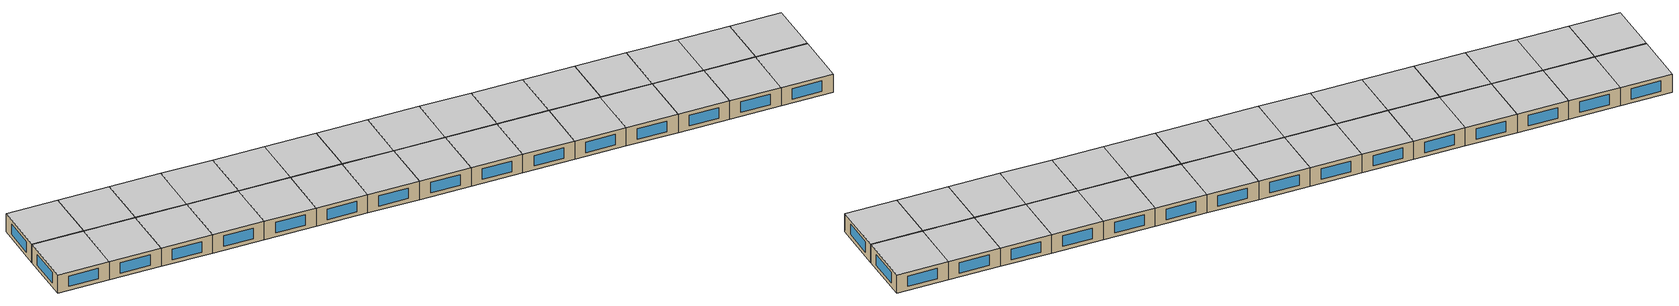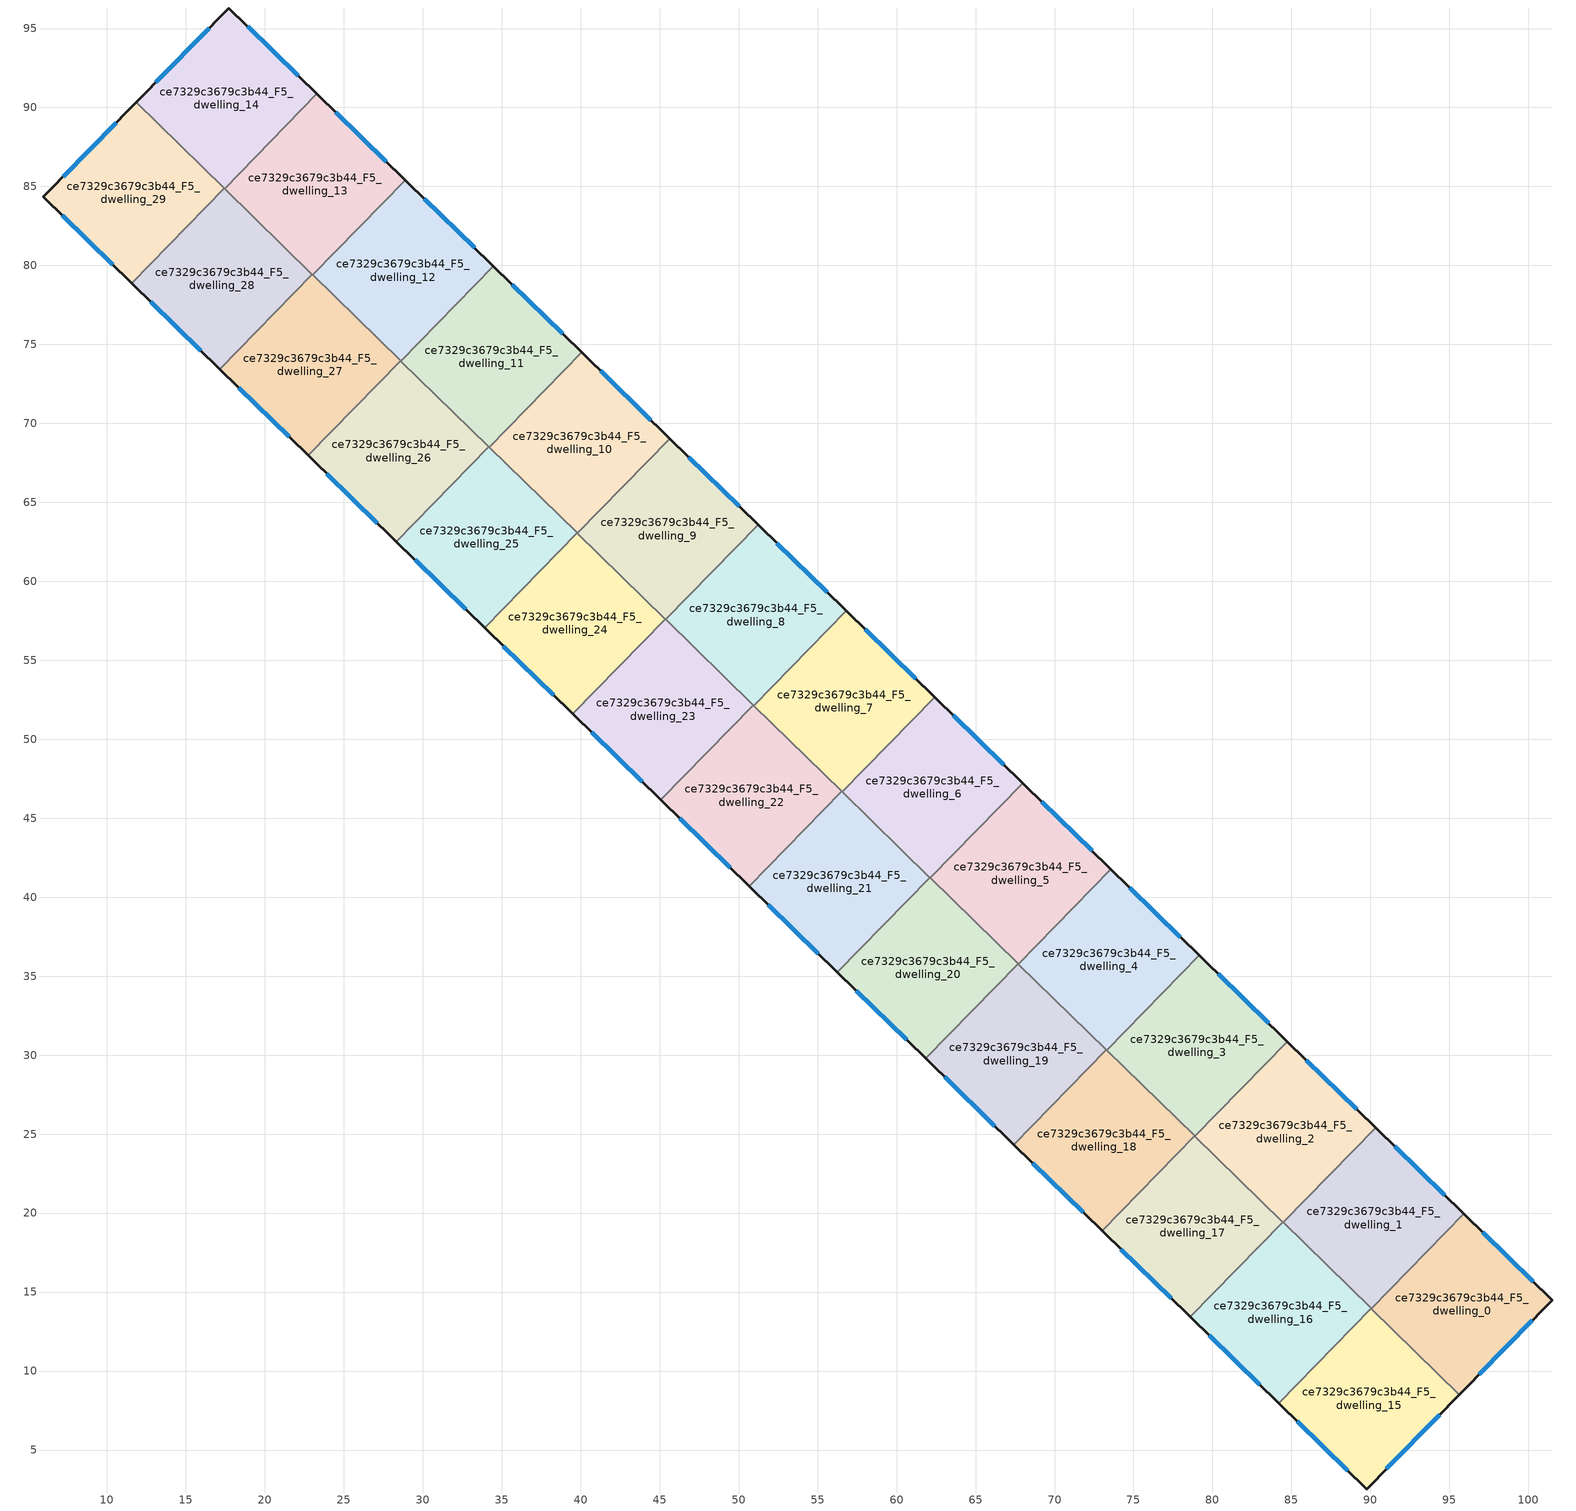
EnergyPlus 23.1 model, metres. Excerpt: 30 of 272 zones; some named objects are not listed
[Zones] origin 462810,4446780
ce7329c3679c3b44_F5_dwelling_0
 floor to ce7329c3679c3b44_F4_dwelling_0 (EU_floor_Construction): 101.51,14.48 95.64,8.51 90.06,13.95 95.92,19.95 z15
 wall outside (EU_wall_Construction): 95.64,8.51 101.51,14.48 95.92,19.95 z15:18
 wall to ce7329c3679c3b44_F5_dwelling_1 (EU_wall_Construction): 95.92,19.95 90.06,13.95 z15:18
 wall to ce7329c3679c3b44_F5_dwelling_15 (EU_wall_Construction): 90.06,13.95 95.64,8.51 z15:18
 window (EU_Window_Construction): 96.89,9.79 100.25,13.2 / 100.32,15.65 97.12,18.78 z15.64:17.36
 ceiling to ce7329c3679c3b44_F6_dwelling_0 (EU_floor_Construction): 95.64,8.51 101.51,14.48 95.92,19.95 90.06,13.95 z18
ce7329c3679c3b44_F5_dwelling_1
 floor to ce7329c3679c3b44_F4_dwelling_1 (EU_floor_Construction): 95.92,19.95 90.06,13.95 84.47,19.41 90.33,25.4 z15
 wall outside (EU_wall_Construction): 95.92,19.95 90.33,25.4 z15:18
 wall to ce7329c3679c3b44_F5_dwelling_2 (EU_wall_Construction): 90.33,25.4 84.47,19.41 z15:18
 wall to ce7329c3679c3b44_F5_dwelling_16 (EU_wall_Construction): 84.47,19.41 90.04,13.97 z15:18
 wall to ce7329c3679c3b44_F5_dwelling_15 (EU_wall_Construction): 90.04,13.97 90.06,13.95 z15:18
 window (EU_Window_Construction): 94.72,21.12 91.53,24.23 z15.64:17.36
 ceiling to ce7329c3679c3b44_F6_dwelling_1 (EU_floor_Construction): 90.06,13.95 95.92,19.95 90.33,25.4 84.47,19.41 z18
ce7329c3679c3b44_F5_dwelling_10
 floor to ce7329c3679c3b44_F4_dwelling_10 (EU_floor_Construction): 45.65,69.04 39.79,63.04 34.2,68.5 40.06,74.49 z15
 wall outside (EU_wall_Construction): 45.65,69.04 40.06,74.49 z15:18
 wall to ce7329c3679c3b44_F5_dwelling_9 (EU_wall_Construction): 39.79,63.04 45.65,69.04 z15:18
 wall to ce7329c3679c3b44_F5_dwelling_11 (EU_wall_Construction): 40.06,74.49 34.2,68.5 z15:18
 wall to ce7329c3679c3b44_F5_dwelling_25 (EU_wall_Construction): 34.2,68.5 39.77,63.06 z15:18
 wall to ce7329c3679c3b44_F5_dwelling_24 (EU_wall_Construction): 39.77,63.06 39.79,63.04 z15:18
 window (EU_Window_Construction): 44.45,70.21 41.26,73.32 z15.64:17.36
 ceiling to ce7329c3679c3b44_F6_dwelling_10 (EU_floor_Construction): 39.79,63.04 45.65,69.04 40.06,74.49 34.2,68.5 z18
ce7329c3679c3b44_F5_dwelling_11
 floor to ce7329c3679c3b44_F4_dwelling_11 (EU_floor_Construction): 40.06,74.49 34.2,68.5 28.62,73.95 34.47,79.95 z15
 wall outside (EU_wall_Construction): 40.06,74.49 34.47,79.95 z15:18
 wall to ce7329c3679c3b44_F5_dwelling_12 (EU_wall_Construction): 34.47,79.95 28.62,73.95 z15:18
 wall to ce7329c3679c3b44_F5_dwelling_26 (EU_wall_Construction): 28.62,73.95 34.18,68.52 z15:18
 wall to ce7329c3679c3b44_F5_dwelling_25 (EU_wall_Construction): 34.18,68.52 34.2,68.49 z15:18
 window (EU_Window_Construction): 38.86,75.66 35.67,78.78 z15.64:17.36
 ceiling to ce7329c3679c3b44_F6_dwelling_11 (EU_floor_Construction): 34.2,68.5 40.06,74.49 34.47,79.95 28.62,73.95 z18
ce7329c3679c3b44_F5_dwelling_12
 floor to ce7329c3679c3b44_F4_dwelling_12 (EU_floor_Construction): 34.47,79.95 28.62,73.95 23.03,79.4 28.89,85.4 z15
 wall outside (EU_wall_Construction): 34.47,79.95 28.89,85.4 z15:18
 wall to ce7329c3679c3b44_F5_dwelling_13 (EU_wall_Construction): 28.89,85.4 23.03,79.4 z15:18
 wall to ce7329c3679c3b44_F5_dwelling_27 (EU_wall_Construction): 23.03,79.4 28.6,73.97 z15:18
 wall to ce7329c3679c3b44_F5_dwelling_26 (EU_wall_Construction): 28.6,73.97 28.62,73.95 z15:18
 window (EU_Window_Construction): 33.28,81.12 30.09,84.23 z15.64:17.36
 ceiling to ce7329c3679c3b44_F6_dwelling_12 (EU_floor_Construction): 28.62,73.95 34.47,79.95 28.89,85.4 23.03,79.4 z18
ce7329c3679c3b44_F5_dwelling_13
 floor to ce7329c3679c3b44_F4_dwelling_13 (EU_floor_Construction): 28.89,85.4 23.03,79.4 17.45,84.86 23.3,90.86 z15
 wall outside (EU_wall_Construction): 28.89,85.4 23.3,90.86 z15:18
 wall to ce7329c3679c3b44_F5_dwelling_14 (EU_wall_Construction): 23.3,90.86 17.45,84.86 z15:18
 wall to ce7329c3679c3b44_F5_dwelling_28 (EU_wall_Construction): 17.45,84.86 23.01,79.43 z15:18
 wall to ce7329c3679c3b44_F5_dwelling_27 (EU_wall_Construction): 23.01,79.43 23.03,79.4 z15:18
 window (EU_Window_Construction): 27.69,86.57 24.5,89.69 z15.64:17.36
 ceiling to ce7329c3679c3b44_F6_dwelling_13 (EU_floor_Construction): 23.03,79.4 28.89,85.4 23.3,90.86 17.45,84.86 z18
ce7329c3679c3b44_F5_dwelling_14
 floor to ce7329c3679c3b44_F4_dwelling_14 (EU_floor_Construction): 23.3,90.86 17.45,84.86 11.85,90.32 17.73,96.3 z15
 wall outside (EU_wall_Construction): 23.3,90.86 17.73,96.3 11.85,90.32 z15:18
 wall to ce7329c3679c3b44_F5_dwelling_29 (EU_wall_Construction): 11.85,90.32 17.43,84.88 z15:18
 wall to ce7329c3679c3b44_F5_dwelling_28 (EU_wall_Construction): 17.42,84.88 17.45,84.86 z15:18
 window (EU_Window_Construction): 16.47,95.02 13.11,91.6 / 22.11,92.02 18.92,95.13 z15.64:17.36
 ceiling to ce7329c3679c3b44_F6_dwelling_14 (EU_floor_Construction): 17.45,84.86 23.3,90.86 17.73,96.3 11.85,90.32 z18
ce7329c3679c3b44_F5_dwelling_15
 floor to ce7329c3679c3b44_F4_dwelling_15 (EU_floor_Construction): 95.64,8.51 89.76,2.53 84.18,7.97 90.04,13.97 z15
 wall outside (EU_wall_Construction): 84.18,7.97 89.76,2.53 95.64,8.51 z15:18
 wall to ce7329c3679c3b44_F5_dwelling_16 (EU_wall_Construction): 90.04,13.97 84.18,7.97 z15:18
 window (EU_Window_Construction): 91.02,3.81 94.38,7.23 / 85.38,6.81 88.56,3.7 z15.64:17.36
 ceiling to ce7329c3679c3b44_F6_dwelling_15 (EU_floor_Construction): 89.76,2.53 95.64,8.51 90.04,13.97 84.18,7.97 z18
ce7329c3679c3b44_F5_dwelling_16
 floor to ce7329c3679c3b44_F4_dwelling_16 (EU_floor_Construction): 90.04,13.97 84.18,7.97 78.59,13.43 84.45,19.43 z15
 wall outside (EU_wall_Construction): 78.59,13.43 84.18,7.97 z15:18
 wall to ce7329c3679c3b44_F5_dwelling_17 (EU_wall_Construction): 84.45,19.43 78.59,13.43 z15:18
 wall to ce7329c3679c3b44_F5_dwelling_2 (EU_wall_Construction): 84.47,19.4 84.45,19.43 z15:18
 window (EU_Window_Construction): 79.79,12.26 82.98,9.14 z15.64:17.36
 ceiling to ce7329c3679c3b44_F6_dwelling_16 (EU_floor_Construction): 84.18,7.97 90.04,13.97 84.45,19.43 78.59,13.43 z18
ce7329c3679c3b44_F5_dwelling_17
 floor to ce7329c3679c3b44_F4_dwelling_17 (EU_floor_Construction): 84.45,19.43 78.59,13.43 73.01,18.88 78.87,24.88 z15
 wall outside (EU_wall_Construction): 73.01,18.88 78.59,13.43 z15:18
 wall to ce7329c3679c3b44_F5_dwelling_18 (EU_wall_Construction): 78.87,24.88 73.01,18.88 z15:18
 wall to ce7329c3679c3b44_F5_dwelling_2 (EU_wall_Construction): 84.45,19.43 78.89,24.86 z15:18
 wall to ce7329c3679c3b44_F5_dwelling_3 (EU_wall_Construction): 78.89,24.86 78.87,24.88 z15:18
 window (EU_Window_Construction): 74.21,17.72 77.4,14.6 z15.64:17.36
 ceiling to ce7329c3679c3b44_F6_dwelling_17 (EU_floor_Construction): 78.59,13.43 84.45,19.43 78.87,24.88 73.01,18.88 z18
ce7329c3679c3b44_F5_dwelling_18
 floor to ce7329c3679c3b44_F4_dwelling_18 (EU_floor_Construction): 78.87,24.88 73.01,18.88 67.42,24.34 73.28,30.34 z15
 wall outside (EU_wall_Construction): 67.42,24.34 73.01,18.88 z15:18
 wall to ce7329c3679c3b44_F5_dwelling_19 (EU_wall_Construction): 73.28,30.34 67.42,24.34 z15:18
 wall to ce7329c3679c3b44_F5_dwelling_3 (EU_wall_Construction): 78.87,24.88 73.3,30.31 z15:18
 wall to ce7329c3679c3b44_F5_dwelling_4 (EU_wall_Construction): 73.3,30.31 73.28,30.34 z15:18
 window (EU_Window_Construction): 68.62,23.17 71.81,20.05 z15.64:17.36
 ceiling to ce7329c3679c3b44_F6_dwelling_18 (EU_floor_Construction): 73.01,18.88 78.87,24.88 73.28,30.34 67.42,24.34 z18
ce7329c3679c3b44_F5_dwelling_19
 floor to ce7329c3679c3b44_F4_dwelling_19 (EU_floor_Construction): 73.28,30.34 67.42,24.34 61.84,29.79 67.7,35.79 z15
 wall outside (EU_wall_Construction): 61.84,29.79 67.42,24.34 z15:18
 wall to ce7329c3679c3b44_F5_dwelling_20 (EU_wall_Construction): 67.7,35.79 61.84,29.79 z15:18
 wall to ce7329c3679c3b44_F5_dwelling_4 (EU_wall_Construction): 73.28,30.34 67.72,35.77 z15:18
 wall to ce7329c3679c3b44_F5_dwelling_5 (EU_wall_Construction): 67.72,35.77 67.7,35.79 z15:18
 window (EU_Window_Construction): 63.03,28.62 66.23,25.51 z15.64:17.36
 ceiling to ce7329c3679c3b44_F6_dwelling_19 (EU_floor_Construction): 67.42,24.34 73.28,30.34 67.7,35.79 61.84,29.79 z18
ce7329c3679c3b44_F5_dwelling_2
 floor to ce7329c3679c3b44_F4_dwelling_2 (EU_floor_Construction): 90.33,25.4 84.47,19.41 78.89,24.86 84.75,30.86 z15
 wall outside (EU_wall_Construction): 90.33,25.4 84.75,30.86 z15:18
 wall to ce7329c3679c3b44_F5_dwelling_3 (EU_wall_Construction): 84.75,30.86 78.89,24.86 z15:18
 window (EU_Window_Construction): 89.14,26.57 85.94,29.69 z15.64:17.36
 ceiling to ce7329c3679c3b44_F6_dwelling_2 (EU_floor_Construction): 84.47,19.41 90.33,25.4 84.75,30.86 78.89,24.86 z18
ce7329c3679c3b44_F5_dwelling_20
 floor to ce7329c3679c3b44_F4_dwelling_20 (EU_floor_Construction): 67.7,35.79 61.84,29.79 56.25,35.25 62.11,41.25 z15
 wall outside (EU_wall_Construction): 56.25,35.25 61.84,29.79 z15:18
 wall to ce7329c3679c3b44_F5_dwelling_21 (EU_wall_Construction): 62.11,41.25 56.25,35.25 z15:18
 wall to ce7329c3679c3b44_F5_dwelling_5 (EU_wall_Construction): 67.7,35.79 62.13,41.22 z15:18
 wall to ce7329c3679c3b44_F5_dwelling_6 (EU_wall_Construction): 62.13,41.22 62.11,41.24 z15:18
 window (EU_Window_Construction): 57.45,34.08 60.64,30.96 z15.64:17.36
 ceiling to ce7329c3679c3b44_F6_dwelling_20 (EU_floor_Construction): 61.84,29.79 67.7,35.79 62.11,41.25 56.25,35.25 z18
ce7329c3679c3b44_F5_dwelling_21
 floor to ce7329c3679c3b44_F4_dwelling_21 (EU_floor_Construction): 62.11,41.25 56.25,35.25 50.67,40.7 56.52,46.7 z15
 wall outside (EU_wall_Construction): 50.67,40.7 56.25,35.25 z15:18
 wall to ce7329c3679c3b44_F5_dwelling_22 (EU_wall_Construction): 56.52,46.7 50.67,40.7 z15:18
 wall to ce7329c3679c3b44_F5_dwelling_6 (EU_wall_Construction): 62.11,41.25 56.55,46.68 z15:18
 wall to ce7329c3679c3b44_F5_dwelling_7 (EU_wall_Construction): 56.55,46.68 56.52,46.7 z15:18
 window (EU_Window_Construction): 51.86,39.53 55.06,36.42 z15.64:17.36
 ceiling to ce7329c3679c3b44_F6_dwelling_21 (EU_floor_Construction): 56.25,35.25 62.11,41.25 56.52,46.7 50.67,40.7 z18
ce7329c3679c3b44_F5_dwelling_22
 floor to ce7329c3679c3b44_F4_dwelling_22 (EU_floor_Construction): 56.52,46.7 50.67,40.7 45.08,46.16 50.94,52.15 z15
 wall outside (EU_wall_Construction): 45.08,46.16 50.67,40.7 z15:18
 wall to ce7329c3679c3b44_F5_dwelling_23 (EU_wall_Construction): 50.94,52.15 45.08,46.16 z15:18
 wall to ce7329c3679c3b44_F5_dwelling_7 (EU_wall_Construction): 56.52,46.7 50.96,52.13 z15:18
 wall to ce7329c3679c3b44_F5_dwelling_8 (EU_wall_Construction): 50.96,52.13 50.94,52.15 z15:18
 window (EU_Window_Construction): 46.28,44.99 49.47,41.87 z15.64:17.36
 ceiling to ce7329c3679c3b44_F6_dwelling_22 (EU_floor_Construction): 50.67,40.7 56.52,46.7 50.94,52.15 45.08,46.16 z18
ce7329c3679c3b44_F5_dwelling_23
 floor to ce7329c3679c3b44_F4_dwelling_23 (EU_floor_Construction): 50.94,52.15 45.08,46.16 39.5,51.61 45.35,57.61 z15
 wall outside (EU_wall_Construction): 39.5,51.61 45.08,46.16 z15:18
 wall to ce7329c3679c3b44_F5_dwelling_24 (EU_wall_Construction): 45.35,57.61 39.5,51.61 z15:18
 wall to ce7329c3679c3b44_F5_dwelling_8 (EU_wall_Construction): 50.94,52.15 45.38,57.59 z15:18
 wall to ce7329c3679c3b44_F5_dwelling_9 (EU_wall_Construction): 45.38,57.59 45.35,57.61 z15:18
 window (EU_Window_Construction): 40.69,50.44 43.88,47.32 z15.64:17.36
 ceiling to ce7329c3679c3b44_F6_dwelling_23 (EU_floor_Construction): 45.08,46.16 50.94,52.15 45.35,57.61 39.5,51.61 z18
ce7329c3679c3b44_F5_dwelling_24
 floor to ce7329c3679c3b44_F4_dwelling_24 (EU_floor_Construction): 45.35,57.61 39.5,51.61 33.91,57.07 39.77,63.06 z15
 wall outside (EU_wall_Construction): 33.91,57.07 39.5,51.61 z15:18
 wall to ce7329c3679c3b44_F5_dwelling_25 (EU_wall_Construction): 39.77,63.06 33.91,57.07 z15:18
 wall to ce7329c3679c3b44_F5_dwelling_9 (EU_wall_Construction): 45.35,57.61 39.79,63.04 z15:18
 window (EU_Window_Construction): 35.11,55.9 38.3,52.78 z15.64:17.36
 ceiling to ce7329c3679c3b44_F6_dwelling_24 (EU_floor_Construction): 39.5,51.61 45.35,57.61 39.77,63.06 33.91,57.07 z18
ce7329c3679c3b44_F5_dwelling_25
 floor to ce7329c3679c3b44_F4_dwelling_25 (EU_floor_Construction): 39.77,63.06 33.91,57.07 28.32,62.52 34.18,68.52 z15
 wall outside (EU_wall_Construction): 28.32,62.52 33.91,57.07 z15:18
 wall to ce7329c3679c3b44_F5_dwelling_26 (EU_wall_Construction): 34.18,68.52 28.32,62.52 z15:18
 window (EU_Window_Construction): 29.52,61.35 32.71,58.23 z15.64:17.36
 ceiling to ce7329c3679c3b44_F6_dwelling_25 (EU_floor_Construction): 33.91,57.07 39.77,63.06 34.18,68.52 28.32,62.52 z18
ce7329c3679c3b44_F5_dwelling_26
 floor to ce7329c3679c3b44_F4_dwelling_26 (EU_floor_Construction): 34.18,68.52 28.32,62.52 22.74,67.97 28.6,73.97 z15
 wall outside (EU_wall_Construction): 22.74,67.97 28.32,62.52 z15:18
 wall to ce7329c3679c3b44_F5_dwelling_27 (EU_wall_Construction): 28.6,73.97 22.74,67.97 z15:18
 window (EU_Window_Construction): 23.94,66.8 27.13,63.69 z15.64:17.36
 ceiling to ce7329c3679c3b44_F6_dwelling_26 (EU_floor_Construction): 28.32,62.52 34.18,68.52 28.6,73.97 22.74,67.97 z18
ce7329c3679c3b44_F5_dwelling_27
 floor to ce7329c3679c3b44_F4_dwelling_27 (EU_floor_Construction): 28.6,73.97 22.74,67.97 17.15,73.43 23.01,79.43 z15
 wall outside (EU_wall_Construction): 17.15,73.43 22.74,67.97 z15:18
 wall to ce7329c3679c3b44_F5_dwelling_28 (EU_wall_Construction): 23.01,79.43 17.15,73.43 z15:18
 window (EU_Window_Construction): 18.35,72.26 21.54,69.14 z15.64:17.36
 ceiling to ce7329c3679c3b44_F6_dwelling_27 (EU_floor_Construction): 22.74,67.97 28.6,73.97 23.01,79.43 17.15,73.43 z18
ce7329c3679c3b44_F5_dwelling_28
 floor to ce7329c3679c3b44_F4_dwelling_28 (EU_floor_Construction): 23.01,79.43 17.15,73.43 11.57,78.88 17.42,84.88 z15
 wall outside (EU_wall_Construction): 11.57,78.88 17.15,73.43 z15:18
 wall to ce7329c3679c3b44_F5_dwelling_29 (EU_wall_Construction): 17.42,84.88 11.57,78.88 z15:18
 window (EU_Window_Construction): 12.76,77.71 15.96,74.6 z15.64:17.36
 ceiling to ce7329c3679c3b44_F6_dwelling_28 (EU_floor_Construction): 17.15,73.43 23.01,79.43 17.42,84.88 11.57,78.88 z18
ce7329c3679c3b44_F5_dwelling_29
 floor to ce7329c3679c3b44_F4_dwelling_29 (EU_floor_Construction): 17.42,84.88 11.57,78.88 5.97,84.35 11.85,90.32 z15
 wall outside (EU_wall_Construction): 11.85,90.32 5.97,84.35 11.57,78.88 z15:18
 window (EU_Window_Construction): 7.17,83.18 10.37,80.05 / 10.59,89.04 7.23,85.63 z15.64:17.36
 ceiling to ce7329c3679c3b44_F6_dwelling_29 (EU_floor_Construction): 11.57,78.88 17.42,84.88 11.85,90.32 5.97,84.35 z18
ce7329c3679c3b44_F5_dwelling_3
 floor to ce7329c3679c3b44_F4_dwelling_3 (EU_floor_Construction): 84.75,30.86 78.89,24.86 73.3,30.31 79.16,36.31 z15
 wall outside (EU_wall_Construction): 84.75,30.86 79.16,36.31 z15:18
 wall to ce7329c3679c3b44_F5_dwelling_4 (EU_wall_Construction): 79.16,36.31 73.3,30.31 z15:18
 window (EU_Window_Construction): 83.55,32.03 80.36,35.14 z15.64:17.36
 ceiling to ce7329c3679c3b44_F6_dwelling_3 (EU_floor_Construction): 78.89,24.86 84.75,30.86 79.16,36.31 73.3,30.31 z18
ce7329c3679c3b44_F5_dwelling_4
 floor to ce7329c3679c3b44_F4_dwelling_4 (EU_floor_Construction): 79.16,36.31 73.3,30.31 67.72,35.77 73.58,41.77 z15
 wall outside (EU_wall_Construction): 79.16,36.31 73.58,41.77 z15:18
 wall to ce7329c3679c3b44_F5_dwelling_5 (EU_wall_Construction): 73.58,41.77 67.72,35.77 z15:18
 window (EU_Window_Construction): 77.96,37.48 74.77,40.6 z15.64:17.36
 ceiling to ce7329c3679c3b44_F6_dwelling_4 (EU_floor_Construction): 73.3,30.31 79.16,36.31 73.58,41.77 67.72,35.77 z18
ce7329c3679c3b44_F5_dwelling_5
 floor to ce7329c3679c3b44_F4_dwelling_5 (EU_floor_Construction): 73.58,41.77 67.72,35.77 62.13,41.22 67.99,47.22 z15
 wall outside (EU_wall_Construction): 73.58,41.77 67.99,47.22 z15:18
 wall to ce7329c3679c3b44_F5_dwelling_6 (EU_wall_Construction): 67.99,47.22 62.13,41.22 z15:18
 window (EU_Window_Construction): 72.38,42.93 69.19,46.05 z15.64:17.36
 ceiling to ce7329c3679c3b44_F6_dwelling_5 (EU_floor_Construction): 67.72,35.77 73.58,41.77 67.99,47.22 62.13,41.22 z18
ce7329c3679c3b44_F5_dwelling_6
 floor to ce7329c3679c3b44_F4_dwelling_6 (EU_floor_Construction): 67.99,47.22 62.13,41.22 56.55,46.68 62.4,52.67 z15
 wall outside (EU_wall_Construction): 67.99,47.22 62.4,52.67 z15:18
 wall to ce7329c3679c3b44_F5_dwelling_7 (EU_wall_Construction): 62.4,52.67 56.55,46.68 z15:18
 window (EU_Window_Construction): 66.79,48.39 63.6,51.51 z15.64:17.36
 ceiling to ce7329c3679c3b44_F6_dwelling_6 (EU_floor_Construction): 62.13,41.22 67.99,47.22 62.4,52.67 56.55,46.68 z18
ce7329c3679c3b44_F5_dwelling_7
 floor to ce7329c3679c3b44_F4_dwelling_7 (EU_floor_Construction): 62.4,52.67 56.55,46.68 50.96,52.13 56.82,58.13 z15
 wall outside (EU_wall_Construction): 62.4,52.67 56.82,58.13 z15:18
 wall to ce7329c3679c3b44_F5_dwelling_8 (EU_wall_Construction): 56.82,58.13 50.96,52.13 z15:18
 window (EU_Window_Construction): 61.21,53.84 58.01,56.96 z15.64:17.36
 ceiling to ce7329c3679c3b44_F6_dwelling_7 (EU_floor_Construction): 56.55,46.68 62.4,52.67 56.82,58.13 50.96,52.13 z18
ce7329c3679c3b44_F5_dwelling_8
 floor to ce7329c3679c3b44_F4_dwelling_8 (EU_floor_Construction): 56.82,58.13 50.96,52.13 45.38,57.59 51.23,63.58 z15
 wall outside (EU_wall_Construction): 56.82,58.13 51.23,63.58 z15:18
 wall to ce7329c3679c3b44_F5_dwelling_9 (EU_wall_Construction): 51.23,63.58 45.38,57.59 z15:18
 window (EU_Window_Construction): 55.62,59.3 52.43,62.41 z15.64:17.36
 ceiling to ce7329c3679c3b44_F6_dwelling_8 (EU_floor_Construction): 50.96,52.13 56.82,58.13 51.23,63.58 45.38,57.59 z18
ce7329c3679c3b44_F5_dwelling_9
 floor to ce7329c3679c3b44_F4_dwelling_9 (EU_floor_Construction): 51.23,63.58 45.38,57.59 39.79,63.04 45.65,69.04 z15
 wall outside (EU_wall_Construction): 51.23,63.58 45.65,69.04 z15:18
 window (EU_Window_Construction): 50.04,64.75 46.84,67.87 z15.64:17.36
 ceiling to ce7329c3679c3b44_F6_dwelling_9 (EU_floor_Construction): 45.38,57.59 51.23,63.58 45.65,69.04 39.79,63.04 z18
[Building]
EU S2 Campaign: North Axis=0; Terrain=City; Solar Distribution=FullExterior
[Site:Location]
Yerevan-Zvartnots.Intl.AP: Latitude=40.15; Longitude=44.383; Time Zone=4; Elevation=854
[SizingPeriod:WeatherFileDays]
AnnualSizingPeriod: Begin Month=1; Begin Day of Month=1; End Month=12; End Day of Month=31; Day of Week for Start Day=Monday; Use Weather File Daylight Saving Period=No; Use Weather File Rain and Snow Indicators=No
[MATERIAL]
EU_InternalMass_Material: Roughness=MediumRough; Thickness=0.1; Conductivity=1; Density=1800; Specific Heat=900; Thermal Absorptance=0.9; Solar Absorptance=0.7; Visible Absorptance=0.7
[MATERIAL:NOMASS] Roughness=MediumRough; Thermal Absorptance=0.9; Solar Absorptance=0.7; Visible Absorptance=0.7
Name | Thermal Resistance
EU_wall_NoMass | 1.05043
EU_floor_NoMass | 0.478065
[WINDOWMATERIAL:SIMPLEGLAZINGSYSTEM]
EU_Window_SimpleGlazing: UFactor=2.5566; Solar Heat Gain Coefficient=0.75; Visible Transmittance=0.75
[CONSTRUCTION]
EU_wall_Construction: EU_wall_NoMass
EU_floor_Construction: EU_floor_NoMass
EU_Window_Construction: EU_Window_SimpleGlazing
EU_InternalMass_Construction: EU_InternalMass_Material
[ZONE] Type=1; Multiplier=1; Ceiling Height=autocalculate; Floor Area=autocalculate; Part of Total Floor Area=Yes
Name | Volume
ce7329c3679c3b44_F5_dwelling_0; ce7329c3679c3b44_F5_dwelling_15 | 196.343
ce7329c3679c3b44_F5_dwelling_1 | 196.312
ce7329c3679c3b44_F5_dwelling_10; ce7329c3679c3b44_F5_dwelling_27 | 196.364
ce7329c3679c3b44_F5_dwelling_11; ce7329c3679c3b44_F5_dwelling_16; ce7329c3679c3b44_F5_dwelling_2; ce7329c3679c3b44_F5_dwelling_20; ce7329c3679c3b44_F5_dwelling_21; ce7329c3679c3b44_F5_dwelling_25; ce7329c3679c3b44_F5_dwelling_5; ce7329c3679c3b44_F5_dwelling_7 | 196.347
ce7329c3679c3b44_F5_dwelling_12; ce7329c3679c3b44_F5_dwelling_26; ce7329c3679c3b44_F5_dwelling_28; ce7329c3679c3b44_F5_dwelling_3 | 196.329
ce7329c3679c3b44_F5_dwelling_13; ce7329c3679c3b44_F5_dwelling_17; ce7329c3679c3b44_F5_dwelling_18; ce7329c3679c3b44_F5_dwelling_22; ce7329c3679c3b44_F5_dwelling_8; ce7329c3679c3b44_F5_dwelling_9 | 196.33
ce7329c3679c3b44_F5_dwelling_14 | 196.325
ce7329c3679c3b44_F5_dwelling_19; ce7329c3679c3b44_F5_dwelling_24 | 196.365
ce7329c3679c3b44_F5_dwelling_23 | 196.328
ce7329c3679c3b44_F5_dwelling_29 | 196.342
ce7329c3679c3b44_F5_dwelling_4 | 196.348
ce7329c3679c3b44_F5_dwelling_6 | 196.3125
[INTERNALMASS] Construction=EU_InternalMass_Construction
Name | Zone or ZoneList | Surface Area
ce7329c3679c3b44_F5_dwelling_0_EU_InternalMass | ce7329c3679c3b44_F5_dwelling_0 | 65.4476
ce7329c3679c3b44_F5_dwelling_1_EU_InternalMass | ce7329c3679c3b44_F5_dwelling_1 | 65.4373
ce7329c3679c3b44_F5_dwelling_2_EU_InternalMass | ce7329c3679c3b44_F5_dwelling_2 | 65.449
ce7329c3679c3b44_F5_dwelling_3_EU_InternalMass | ce7329c3679c3b44_F5_dwelling_3 | 65.443
ce7329c3679c3b44_F5_dwelling_4_EU_InternalMass | ce7329c3679c3b44_F5_dwelling_4 | 65.449
ce7329c3679c3b44_F5_dwelling_5_EU_InternalMass | ce7329c3679c3b44_F5_dwelling_5 | 65.449
ce7329c3679c3b44_F5_dwelling_6_EU_InternalMass | ce7329c3679c3b44_F5_dwelling_6 | 65.4373
ce7329c3679c3b44_F5_dwelling_7_EU_InternalMass | ce7329c3679c3b44_F5_dwelling_7 | 65.449
ce7329c3679c3b44_F5_dwelling_8_EU_InternalMass | ce7329c3679c3b44_F5_dwelling_8 | 65.4433
ce7329c3679c3b44_F5_dwelling_9_EU_InternalMass | ce7329c3679c3b44_F5_dwelling_9 | 65.4433
ce7329c3679c3b44_F5_dwelling_10_EU_InternalMass | ce7329c3679c3b44_F5_dwelling_10 | 65.4548
ce7329c3679c3b44_F5_dwelling_11_EU_InternalMass | ce7329c3679c3b44_F5_dwelling_11 | 65.4489
ce7329c3679c3b44_F5_dwelling_12_EU_InternalMass | ce7329c3679c3b44_F5_dwelling_12 | 65.4429
ce7329c3679c3b44_F5_dwelling_13_EU_InternalMass | ce7329c3679c3b44_F5_dwelling_13 | 65.4433
ce7329c3679c3b44_F5_dwelling_14_EU_InternalMass | ce7329c3679c3b44_F5_dwelling_14 | 65.4419
ce7329c3679c3b44_F5_dwelling_15_EU_InternalMass | ce7329c3679c3b44_F5_dwelling_15 | 65.4476
ce7329c3679c3b44_F5_dwelling_16_EU_InternalMass | ce7329c3679c3b44_F5_dwelling_16 | 65.449
ce7329c3679c3b44_F5_dwelling_17_EU_InternalMass | ce7329c3679c3b44_F5_dwelling_17 | 65.4433
ce7329c3679c3b44_F5_dwelling_18_EU_InternalMass | ce7329c3679c3b44_F5_dwelling_18 | 65.4433
ce7329c3679c3b44_F5_dwelling_19_EU_InternalMass | ce7329c3679c3b44_F5_dwelling_19 | 65.4548
ce7329c3679c3b44_F5_dwelling_20_EU_InternalMass | ce7329c3679c3b44_F5_dwelling_20 | 65.4489
ce7329c3679c3b44_F5_dwelling_21_EU_InternalMass | ce7329c3679c3b44_F5_dwelling_21 | 65.449
ce7329c3679c3b44_F5_dwelling_22_EU_InternalMass | ce7329c3679c3b44_F5_dwelling_22 | 65.4432
ce7329c3679c3b44_F5_dwelling_23_EU_InternalMass | ce7329c3679c3b44_F5_dwelling_23 | 65.4429
ce7329c3679c3b44_F5_dwelling_24_EU_InternalMass | ce7329c3679c3b44_F5_dwelling_24 | 65.4548
ce7329c3679c3b44_F5_dwelling_25_EU_InternalMass | ce7329c3679c3b44_F5_dwelling_25 | 65.4489
ce7329c3679c3b44_F5_dwelling_26_EU_InternalMass | ce7329c3679c3b44_F5_dwelling_26 | 65.4429
ce7329c3679c3b44_F5_dwelling_27_EU_InternalMass | ce7329c3679c3b44_F5_dwelling_27 | 65.4548
ce7329c3679c3b44_F5_dwelling_28_EU_InternalMass | ce7329c3679c3b44_F5_dwelling_28 | 65.4429
ce7329c3679c3b44_F5_dwelling_29_EU_InternalMass | ce7329c3679c3b44_F5_dwelling_29 | 65.4472
[OTHEREQUIPMENT] Fuel Type=Electricity; Design Level Calculation Method=Watts/Area; Power per Zone Floor Area=1; Fraction Latent=0; Fraction Radiant=0; Fraction Lost=0; Carbon Dioxide Generation Rate=0; EndUse Subcategory=EU_Step8_InternalGains
Name | Zone or ZoneList or Space or SpaceList | Schedule
EU_Step8_InternalGain_ce7329c3679c3b44_F5_dwelling_0_f000 | ce7329c3679c3b44_F5_dwelling_0 | EU_Step8_GainSchedule_ce7329c3679c3b44_F5_dwelling_0_f000
EU_Step8_InternalGain_ce7329c3679c3b44_F5_dwelling_1_f000 | ce7329c3679c3b44_F5_dwelling_1 | EU_Step8_GainSchedule_ce7329c3679c3b44_F5_dwelling_1_f000
EU_Step8_InternalGain_ce7329c3679c3b44_F5_dwelling_2_f000 | ce7329c3679c3b44_F5_dwelling_2 | EU_Step8_GainSchedule_ce7329c3679c3b44_F5_dwelling_2_f000
EU_Step8_InternalGain_ce7329c3679c3b44_F5_dwelling_3_f000 | ce7329c3679c3b44_F5_dwelling_3 | EU_Step8_GainSchedule_ce7329c3679c3b44_F5_dwelling_3_f000
EU_Step8_InternalGain_ce7329c3679c3b44_F5_dwelling_4_f000 | ce7329c3679c3b44_F5_dwelling_4 | EU_Step8_GainSchedule_ce7329c3679c3b44_F5_dwelling_4_f000
EU_Step8_InternalGain_ce7329c3679c3b44_F5_dwelling_5_f000 | ce7329c3679c3b44_F5_dwelling_5 | EU_Step8_GainSchedule_ce7329c3679c3b44_F5_dwelling_5_f000
EU_Step8_InternalGain_ce7329c3679c3b44_F5_dwelling_6_f000 | ce7329c3679c3b44_F5_dwelling_6 | EU_Step8_GainSchedule_ce7329c3679c3b44_F5_dwelling_6_f000
EU_Step8_InternalGain_ce7329c3679c3b44_F5_dwelling_7_f000 | ce7329c3679c3b44_F5_dwelling_7 | EU_Step8_GainSchedule_ce7329c3679c3b44_F5_dwelling_7_f000
EU_Step8_InternalGain_ce7329c3679c3b44_F5_dwelling_8_f000 | ce7329c3679c3b44_F5_dwelling_8 | EU_Step8_GainSchedule_ce7329c3679c3b44_F5_dwelling_8_f000
EU_Step8_InternalGain_ce7329c3679c3b44_F5_dwelling_9_f000 | ce7329c3679c3b44_F5_dwelling_9 | EU_Step8_GainSchedule_ce7329c3679c3b44_F5_dwelling_9_f000
EU_Step8_InternalGain_ce7329c3679c3b44_F5_dwelling_10_f000 | ce7329c3679c3b44_F5_dwelling_10 | EU_Step8_GainSchedule_ce7329c3679c3b44_F5_dwelling_10_f000
EU_Step8_InternalGain_ce7329c3679c3b44_F5_dwelling_11_f000 | ce7329c3679c3b44_F5_dwelling_11 | EU_Step8_GainSchedule_ce7329c3679c3b44_F5_dwelling_11_f000
EU_Step8_InternalGain_ce7329c3679c3b44_F5_dwelling_12_f000 | ce7329c3679c3b44_F5_dwelling_12 | EU_Step8_GainSchedule_ce7329c3679c3b44_F5_dwelling_12_f000
EU_Step8_InternalGain_ce7329c3679c3b44_F5_dwelling_13_f000 | ce7329c3679c3b44_F5_dwelling_13 | EU_Step8_GainSchedule_ce7329c3679c3b44_F5_dwelling_13_f000
EU_Step8_InternalGain_ce7329c3679c3b44_F5_dwelling_14_f000 | ce7329c3679c3b44_F5_dwelling_14 | EU_Step8_GainSchedule_ce7329c3679c3b44_F5_dwelling_14_f000
EU_Step8_InternalGain_ce7329c3679c3b44_F5_dwelling_15_f000 | ce7329c3679c3b44_F5_dwelling_15 | EU_Step8_GainSchedule_ce7329c3679c3b44_F5_dwelling_15_f000
EU_Step8_InternalGain_ce7329c3679c3b44_F5_dwelling_16_f000 | ce7329c3679c3b44_F5_dwelling_16 | EU_Step8_GainSchedule_ce7329c3679c3b44_F5_dwelling_16_f000
EU_Step8_InternalGain_ce7329c3679c3b44_F5_dwelling_17_f000 | ce7329c3679c3b44_F5_dwelling_17 | EU_Step8_GainSchedule_ce7329c3679c3b44_F5_dwelling_17_f000
EU_Step8_InternalGain_ce7329c3679c3b44_F5_dwelling_18_f000 | ce7329c3679c3b44_F5_dwelling_18 | EU_Step8_GainSchedule_ce7329c3679c3b44_F5_dwelling_18_f000
EU_Step8_InternalGain_ce7329c3679c3b44_F5_dwelling_19_f000 | ce7329c3679c3b44_F5_dwelling_19 | EU_Step8_GainSchedule_ce7329c3679c3b44_F5_dwelling_19_f000
EU_Step8_InternalGain_ce7329c3679c3b44_F5_dwelling_20_f000 | ce7329c3679c3b44_F5_dwelling_20 | EU_Step8_GainSchedule_ce7329c3679c3b44_F5_dwelling_20_f000
EU_Step8_InternalGain_ce7329c3679c3b44_F5_dwelling_21_f000 | ce7329c3679c3b44_F5_dwelling_21 | EU_Step8_GainSchedule_ce7329c3679c3b44_F5_dwelling_21_f000
EU_Step8_InternalGain_ce7329c3679c3b44_F5_dwelling_22_f000 | ce7329c3679c3b44_F5_dwelling_22 | EU_Step8_GainSchedule_ce7329c3679c3b44_F5_dwelling_22_f000
EU_Step8_InternalGain_ce7329c3679c3b44_F5_dwelling_23_f000 | ce7329c3679c3b44_F5_dwelling_23 | EU_Step8_GainSchedule_ce7329c3679c3b44_F5_dwelling_23_f000
EU_Step8_InternalGain_ce7329c3679c3b44_F5_dwelling_24_f000 | ce7329c3679c3b44_F5_dwelling_24 | EU_Step8_GainSchedule_ce7329c3679c3b44_F5_dwelling_24_f000
EU_Step8_InternalGain_ce7329c3679c3b44_F5_dwelling_25_f000 | ce7329c3679c3b44_F5_dwelling_25 | EU_Step8_GainSchedule_ce7329c3679c3b44_F5_dwelling_25_f000
EU_Step8_InternalGain_ce7329c3679c3b44_F5_dwelling_26_f000 | ce7329c3679c3b44_F5_dwelling_26 | EU_Step8_GainSchedule_ce7329c3679c3b44_F5_dwelling_26_f000
EU_Step8_InternalGain_ce7329c3679c3b44_F5_dwelling_27_f000 | ce7329c3679c3b44_F5_dwelling_27 | EU_Step8_GainSchedule_ce7329c3679c3b44_F5_dwelling_27_f000
EU_Step8_InternalGain_ce7329c3679c3b44_F5_dwelling_28_f000 | ce7329c3679c3b44_F5_dwelling_28 | EU_Step8_GainSchedule_ce7329c3679c3b44_F5_dwelling_28_f000
EU_Step8_InternalGain_ce7329c3679c3b44_F5_dwelling_29_f000 | ce7329c3679c3b44_F5_dwelling_29 | EU_Step8_GainSchedule_ce7329c3679c3b44_F5_dwelling_29_f000
[ZONEVENTILATION:DESIGNFLOWRATE] Schedule=EU_AlwaysOn; Design Flow Rate Calculation Method=AirChanges/Hour; Air Changes per Hour=0.557805; Ventilation Type=Natural; Fan Pressure Rise=0; Fan Total Efficiency=1; Constant Term Coefficient=1; Temperature Term Coefficient=0; Velocity Term Coefficient=0; Velocity Squared Term Coefficient=0; Minimum Indoor Temperature=-100; Maximum Indoor Temperature=100; Delta Temperature=-100; Minimum Outdoor Temperature=-100; Maximum Outdoor Temperature=100; Maximum Wind Speed=40
Name | Zone or ZoneList or Space or SpaceList
EU_ConstantAir_ce7329c3679c3b44_F5_dwelling_0 | ce7329c3679c3b44_F5_dwelling_0
EU_ConstantAir_ce7329c3679c3b44_F5_dwelling_1 | ce7329c3679c3b44_F5_dwelling_1
EU_ConstantAir_ce7329c3679c3b44_F5_dwelling_2 | ce7329c3679c3b44_F5_dwelling_2
EU_ConstantAir_ce7329c3679c3b44_F5_dwelling_3 | ce7329c3679c3b44_F5_dwelling_3
EU_ConstantAir_ce7329c3679c3b44_F5_dwelling_4 | ce7329c3679c3b44_F5_dwelling_4
EU_ConstantAir_ce7329c3679c3b44_F5_dwelling_5 | ce7329c3679c3b44_F5_dwelling_5
EU_ConstantAir_ce7329c3679c3b44_F5_dwelling_6 | ce7329c3679c3b44_F5_dwelling_6
EU_ConstantAir_ce7329c3679c3b44_F5_dwelling_7 | ce7329c3679c3b44_F5_dwelling_7
EU_ConstantAir_ce7329c3679c3b44_F5_dwelling_8 | ce7329c3679c3b44_F5_dwelling_8
EU_ConstantAir_ce7329c3679c3b44_F5_dwelling_9 | ce7329c3679c3b44_F5_dwelling_9
EU_ConstantAir_ce7329c3679c3b44_F5_dwelling_10 | ce7329c3679c3b44_F5_dwelling_10
EU_ConstantAir_ce7329c3679c3b44_F5_dwelling_11 | ce7329c3679c3b44_F5_dwelling_11
EU_ConstantAir_ce7329c3679c3b44_F5_dwelling_12 | ce7329c3679c3b44_F5_dwelling_12
EU_ConstantAir_ce7329c3679c3b44_F5_dwelling_13 | ce7329c3679c3b44_F5_dwelling_13
EU_ConstantAir_ce7329c3679c3b44_F5_dwelling_14 | ce7329c3679c3b44_F5_dwelling_14
EU_ConstantAir_ce7329c3679c3b44_F5_dwelling_15 | ce7329c3679c3b44_F5_dwelling_15
EU_ConstantAir_ce7329c3679c3b44_F5_dwelling_16 | ce7329c3679c3b44_F5_dwelling_16
EU_ConstantAir_ce7329c3679c3b44_F5_dwelling_17 | ce7329c3679c3b44_F5_dwelling_17
EU_ConstantAir_ce7329c3679c3b44_F5_dwelling_18 | ce7329c3679c3b44_F5_dwelling_18
EU_ConstantAir_ce7329c3679c3b44_F5_dwelling_19 | ce7329c3679c3b44_F5_dwelling_19
EU_ConstantAir_ce7329c3679c3b44_F5_dwelling_20 | ce7329c3679c3b44_F5_dwelling_20
EU_ConstantAir_ce7329c3679c3b44_F5_dwelling_21 | ce7329c3679c3b44_F5_dwelling_21
EU_ConstantAir_ce7329c3679c3b44_F5_dwelling_22 | ce7329c3679c3b44_F5_dwelling_22
EU_ConstantAir_ce7329c3679c3b44_F5_dwelling_23 | ce7329c3679c3b44_F5_dwelling_23
EU_ConstantAir_ce7329c3679c3b44_F5_dwelling_24 | ce7329c3679c3b44_F5_dwelling_24
EU_ConstantAir_ce7329c3679c3b44_F5_dwelling_25 | ce7329c3679c3b44_F5_dwelling_25
EU_ConstantAir_ce7329c3679c3b44_F5_dwelling_26 | ce7329c3679c3b44_F5_dwelling_26
EU_ConstantAir_ce7329c3679c3b44_F5_dwelling_27 | ce7329c3679c3b44_F5_dwelling_27
EU_ConstantAir_ce7329c3679c3b44_F5_dwelling_28 | ce7329c3679c3b44_F5_dwelling_28
EU_ConstantAir_ce7329c3679c3b44_F5_dwelling_29 | ce7329c3679c3b44_F5_dwelling_29
[HVACTEMPLATE:ZONE:IDEALLOADSAIRSYSTEM] System Availability Schedule=EU_AlwaysOn; Maximum Heating Supply Air Temperature=50; Minimum Cooling Supply Air Temperature=13; Maximum Heating Supply Air Humidity Ratio=0.0156; Minimum Cooling Supply Air Humidity Ratio=0.0077; Heating Limit=NoLimit; Cooling Limit=NoLimit; Heating Availability Schedule=EU_AlwaysOn; Cooling Availability Schedule=EU_CoolingOff; Dehumidification Control Type=ConstantSensibleHeatRatio; Cooling Sensible Heat Ratio=0.7; Dehumidification Setpoint=60; Humidification Control Type=None; Humidification Setpoint=30; Outdoor Air Method=None; Outdoor Air Flow Rate per Person=0.00944; Outdoor Air Flow Rate per Zone Floor Area=0; Outdoor Air Flow Rate per Zone=0; Demand Controlled Ventilation Type=None; Outdoor Air Economizer Type=NoEconomizer; Heat Recovery Type=None; Sensible Heat Recovery Effectiveness=0.7; Latent Heat Recovery Effectiveness=0.65
Name | Template Thermostat
ce7329c3679c3b44_F5_dwelling_0 | EU_HeatOnly_ce7329c3679c3b44_F5_dwelling_0
ce7329c3679c3b44_F5_dwelling_1 | EU_HeatOnly_ce7329c3679c3b44_F5_dwelling_1
ce7329c3679c3b44_F5_dwelling_2 | EU_HeatOnly_ce7329c3679c3b44_F5_dwelling_2
ce7329c3679c3b44_F5_dwelling_3 | EU_HeatOnly_ce7329c3679c3b44_F5_dwelling_3
ce7329c3679c3b44_F5_dwelling_4 | EU_HeatOnly_ce7329c3679c3b44_F5_dwelling_4
ce7329c3679c3b44_F5_dwelling_5 | EU_HeatOnly_ce7329c3679c3b44_F5_dwelling_5
ce7329c3679c3b44_F5_dwelling_6 | EU_HeatOnly_ce7329c3679c3b44_F5_dwelling_6
ce7329c3679c3b44_F5_dwelling_7 | EU_HeatOnly_ce7329c3679c3b44_F5_dwelling_7
ce7329c3679c3b44_F5_dwelling_8 | EU_HeatOnly_ce7329c3679c3b44_F5_dwelling_8
ce7329c3679c3b44_F5_dwelling_9 | EU_HeatOnly_ce7329c3679c3b44_F5_dwelling_9
ce7329c3679c3b44_F5_dwelling_10 | EU_HeatOnly_ce7329c3679c3b44_F5_dwelling_10
ce7329c3679c3b44_F5_dwelling_11 | EU_HeatOnly_ce7329c3679c3b44_F5_dwelling_11
ce7329c3679c3b44_F5_dwelling_12 | EU_HeatOnly_ce7329c3679c3b44_F5_dwelling_12
ce7329c3679c3b44_F5_dwelling_13 | EU_HeatOnly_ce7329c3679c3b44_F5_dwelling_13
ce7329c3679c3b44_F5_dwelling_14 | EU_HeatOnly_ce7329c3679c3b44_F5_dwelling_14
ce7329c3679c3b44_F5_dwelling_15 | EU_HeatOnly_ce7329c3679c3b44_F5_dwelling_15
ce7329c3679c3b44_F5_dwelling_16 | EU_HeatOnly_ce7329c3679c3b44_F5_dwelling_16
ce7329c3679c3b44_F5_dwelling_17 | EU_HeatOnly_ce7329c3679c3b44_F5_dwelling_17
ce7329c3679c3b44_F5_dwelling_18 | EU_HeatOnly_ce7329c3679c3b44_F5_dwelling_18
ce7329c3679c3b44_F5_dwelling_19 | EU_HeatOnly_ce7329c3679c3b44_F5_dwelling_19
ce7329c3679c3b44_F5_dwelling_20 | EU_HeatOnly_ce7329c3679c3b44_F5_dwelling_20
ce7329c3679c3b44_F5_dwelling_21 | EU_HeatOnly_ce7329c3679c3b44_F5_dwelling_21
ce7329c3679c3b44_F5_dwelling_22 | EU_HeatOnly_ce7329c3679c3b44_F5_dwelling_22
ce7329c3679c3b44_F5_dwelling_23 | EU_HeatOnly_ce7329c3679c3b44_F5_dwelling_23
ce7329c3679c3b44_F5_dwelling_24 | EU_HeatOnly_ce7329c3679c3b44_F5_dwelling_24
ce7329c3679c3b44_F5_dwelling_25 | EU_HeatOnly_ce7329c3679c3b44_F5_dwelling_25
ce7329c3679c3b44_F5_dwelling_26 | EU_HeatOnly_ce7329c3679c3b44_F5_dwelling_26
ce7329c3679c3b44_F5_dwelling_27 | EU_HeatOnly_ce7329c3679c3b44_F5_dwelling_27
ce7329c3679c3b44_F5_dwelling_28 | EU_HeatOnly_ce7329c3679c3b44_F5_dwelling_28
ce7329c3679c3b44_F5_dwelling_29 | EU_HeatOnly_ce7329c3679c3b44_F5_dwelling_29
[SIZING:ZONE] Zone Cooling Design Supply Air Temperature Input Method=SupplyAirTemperature; Zone Cooling Design Supply Air Temperature=13; Zone Heating Design Supply Air Temperature Input Method=SupplyAirTemperature; Zone Heating Design Supply Air Temperature=50; Zone Cooling Design Supply Air Humidity Ratio=0.008; Zone Heating Design Supply Air Humidity Ratio=0.008; Cooling Design Air Flow Method=DesignDay; Cooling Design Air Flow Rate=0; Cooling Minimum Air Flow per Zone Floor Area=0.000762; Cooling Minimum Air Flow=0; Cooling Minimum Air Flow Fraction=0.2; Heating Design Air Flow Method=DesignDay; Heating Design Air Flow Rate=0; Heating Maximum Air Flow per Zone Floor Area=0.002032; Heating Maximum Air Flow=0.141576; Heating Maximum Air Flow Fraction=0.3; Account for Dedicated Outdoor Air System=No; Dedicated Outdoor Air System Control Strategy=NeutralSupplyAir; Dedicated Outdoor Air Low Setpoint Temperature for Design=autosize; Dedicated Outdoor Air High Setpoint Temperature for Design=autosize; Zone Load Sizing Method=Sensible Load Only No Latent Load; Zone Latent Cooling Design Supply Air Humidity Ratio Input Method=HumidityRatioDifference; Zone Cooling Design Supply Air Humidity Ratio Difference=0.005; Zone Latent Heating Design Supply Air Humidity Ratio Input Method=HumidityRatioDifference; Zone Humidification Design Supply Air Humidity Ratio Difference=0.005
ce7329c3679c3b44_F5_dwelling_0; ce7329c3679c3b44_F5_dwelling_1; ce7329c3679c3b44_F5_dwelling_2; ce7329c3679c3b44_F5_dwelling_3; ce7329c3679c3b44_F5_dwelling_4; ce7329c3679c3b44_F5_dwelling_5; ce7329c3679c3b44_F5_dwelling_6; ce7329c3679c3b44_F5_dwelling_7; ce7329c3679c3b44_F5_dwelling_8; ce7329c3679c3b44_F5_dwelling_9; ce7329c3679c3b44_F5_dwelling_10; ce7329c3679c3b44_F5_dwelling_11; ce7329c3679c3b44_F5_dwelling_12; ce7329c3679c3b44_F5_dwelling_13; ce7329c3679c3b44_F5_dwelling_14; ce7329c3679c3b44_F5_dwelling_15; ce7329c3679c3b44_F5_dwelling_16; ce7329c3679c3b44_F5_dwelling_17; ce7329c3679c3b44_F5_dwelling_18; ce7329c3679c3b44_F5_dwelling_19; ce7329c3679c3b44_F5_dwelling_20; ce7329c3679c3b44_F5_dwelling_21; ce7329c3679c3b44_F5_dwelling_22; ce7329c3679c3b44_F5_dwelling_23; ce7329c3679c3b44_F5_dwelling_24; ce7329c3679c3b44_F5_dwelling_25; ce7329c3679c3b44_F5_dwelling_26; ce7329c3679c3b44_F5_dwelling_27; ce7329c3679c3b44_F5_dwelling_28; ce7329c3679c3b44_F5_dwelling_29
[SCHEDULE:CONSTANT]
Name | Hourly Value
EU_AlwaysOn | 1
EU_CoolingOff | 0
[SCHEDULE:FILE] Column Number=1; Rows to Skip at Top=0; Number of Hours of Data=8760; Column Separator=Comma; Interpolate to Timestep=No; Minutes per Item=60; Adjust Schedule for Daylight Savings=Yes
Name | File
EU_Step8_GainSchedule_ce7329c3679c3b44_F5_dwelling_0_f000 | ../../schedules/ce7329c3679c3b44/ce7329c3679c3b44_F5_dwelling_0_f000_gain.csv
EU_Step8_GainSchedule_ce7329c3679c3b44_F5_dwelling_1_f000 | ../../schedules/ce7329c3679c3b44/ce7329c3679c3b44_F5_dwelling_1_f000_gain.csv
EU_Step8_GainSchedule_ce7329c3679c3b44_F5_dwelling_2_f000 | ../../schedules/ce7329c3679c3b44/ce7329c3679c3b44_F5_dwelling_2_f000_gain.csv
EU_Step8_GainSchedule_ce7329c3679c3b44_F5_dwelling_3_f000 | ../../schedules/ce7329c3679c3b44/ce7329c3679c3b44_F5_dwelling_3_f000_gain.csv
EU_Step8_GainSchedule_ce7329c3679c3b44_F5_dwelling_4_f000 | ../../schedules/ce7329c3679c3b44/ce7329c3679c3b44_F5_dwelling_4_f000_gain.csv
EU_Step8_GainSchedule_ce7329c3679c3b44_F5_dwelling_5_f000 | ../../schedules/ce7329c3679c3b44/ce7329c3679c3b44_F5_dwelling_5_f000_gain.csv
EU_Step8_GainSchedule_ce7329c3679c3b44_F5_dwelling_6_f000 | ../../schedules/ce7329c3679c3b44/ce7329c3679c3b44_F5_dwelling_6_f000_gain.csv
EU_Step8_GainSchedule_ce7329c3679c3b44_F5_dwelling_7_f000 | ../../schedules/ce7329c3679c3b44/ce7329c3679c3b44_F5_dwelling_7_f000_gain.csv
EU_Step8_GainSchedule_ce7329c3679c3b44_F5_dwelling_8_f000 | ../../schedules/ce7329c3679c3b44/ce7329c3679c3b44_F5_dwelling_8_f000_gain.csv
EU_Step8_GainSchedule_ce7329c3679c3b44_F5_dwelling_9_f000 | ../../schedules/ce7329c3679c3b44/ce7329c3679c3b44_F5_dwelling_9_f000_gain.csv
EU_Step8_GainSchedule_ce7329c3679c3b44_F5_dwelling_10_f000 | ../../schedules/ce7329c3679c3b44/ce7329c3679c3b44_F5_dwelling_10_f000_gain.csv
EU_Step8_GainSchedule_ce7329c3679c3b44_F5_dwelling_11_f000 | ../../schedules/ce7329c3679c3b44/ce7329c3679c3b44_F5_dwelling_11_f000_gain.csv
EU_Step8_GainSchedule_ce7329c3679c3b44_F5_dwelling_12_f000 | ../../schedules/ce7329c3679c3b44/ce7329c3679c3b44_F5_dwelling_12_f000_gain.csv
EU_Step8_GainSchedule_ce7329c3679c3b44_F5_dwelling_13_f000 | ../../schedules/ce7329c3679c3b44/ce7329c3679c3b44_F5_dwelling_13_f000_gain.csv
EU_Step8_GainSchedule_ce7329c3679c3b44_F5_dwelling_14_f000 | ../../schedules/ce7329c3679c3b44/ce7329c3679c3b44_F5_dwelling_14_f000_gain.csv
EU_Step8_GainSchedule_ce7329c3679c3b44_F5_dwelling_15_f000 | ../../schedules/ce7329c3679c3b44/ce7329c3679c3b44_F5_dwelling_15_f000_gain.csv
EU_Step8_GainSchedule_ce7329c3679c3b44_F5_dwelling_16_f000 | ../../schedules/ce7329c3679c3b44/ce7329c3679c3b44_F5_dwelling_16_f000_gain.csv
EU_Step8_GainSchedule_ce7329c3679c3b44_F5_dwelling_17_f000 | ../../schedules/ce7329c3679c3b44/ce7329c3679c3b44_F5_dwelling_17_f000_gain.csv
EU_Step8_GainSchedule_ce7329c3679c3b44_F5_dwelling_18_f000 | ../../schedules/ce7329c3679c3b44/ce7329c3679c3b44_F5_dwelling_18_f000_gain.csv
EU_Step8_GainSchedule_ce7329c3679c3b44_F5_dwelling_19_f000 | ../../schedules/ce7329c3679c3b44/ce7329c3679c3b44_F5_dwelling_19_f000_gain.csv
EU_Step8_GainSchedule_ce7329c3679c3b44_F5_dwelling_20_f000 | ../../schedules/ce7329c3679c3b44/ce7329c3679c3b44_F5_dwelling_20_f000_gain.csv
EU_Step8_GainSchedule_ce7329c3679c3b44_F5_dwelling_21_f000 | ../../schedules/ce7329c3679c3b44/ce7329c3679c3b44_F5_dwelling_21_f000_gain.csv
EU_Step8_GainSchedule_ce7329c3679c3b44_F5_dwelling_22_f000 | ../../schedules/ce7329c3679c3b44/ce7329c3679c3b44_F5_dwelling_22_f000_gain.csv
EU_Step8_GainSchedule_ce7329c3679c3b44_F5_dwelling_23_f000 | ../../schedules/ce7329c3679c3b44/ce7329c3679c3b44_F5_dwelling_23_f000_gain.csv
EU_Step8_GainSchedule_ce7329c3679c3b44_F5_dwelling_24_f000 | ../../schedules/ce7329c3679c3b44/ce7329c3679c3b44_F5_dwelling_24_f000_gain.csv
EU_Step8_GainSchedule_ce7329c3679c3b44_F5_dwelling_25_f000 | ../../schedules/ce7329c3679c3b44/ce7329c3679c3b44_F5_dwelling_25_f000_gain.csv
EU_Step8_GainSchedule_ce7329c3679c3b44_F5_dwelling_26_f000 | ../../schedules/ce7329c3679c3b44/ce7329c3679c3b44_F5_dwelling_26_f000_gain.csv
EU_Step8_GainSchedule_ce7329c3679c3b44_F5_dwelling_27_f000 | ../../schedules/ce7329c3679c3b44/ce7329c3679c3b44_F5_dwelling_27_f000_gain.csv
EU_Step8_GainSchedule_ce7329c3679c3b44_F5_dwelling_28_f000 | ../../schedules/ce7329c3679c3b44/ce7329c3679c3b44_F5_dwelling_28_f000_gain.csv
EU_Step8_GainSchedule_ce7329c3679c3b44_F5_dwelling_29_f000 | ../../schedules/ce7329c3679c3b44/ce7329c3679c3b44_F5_dwelling_29_f000_gain.csv
